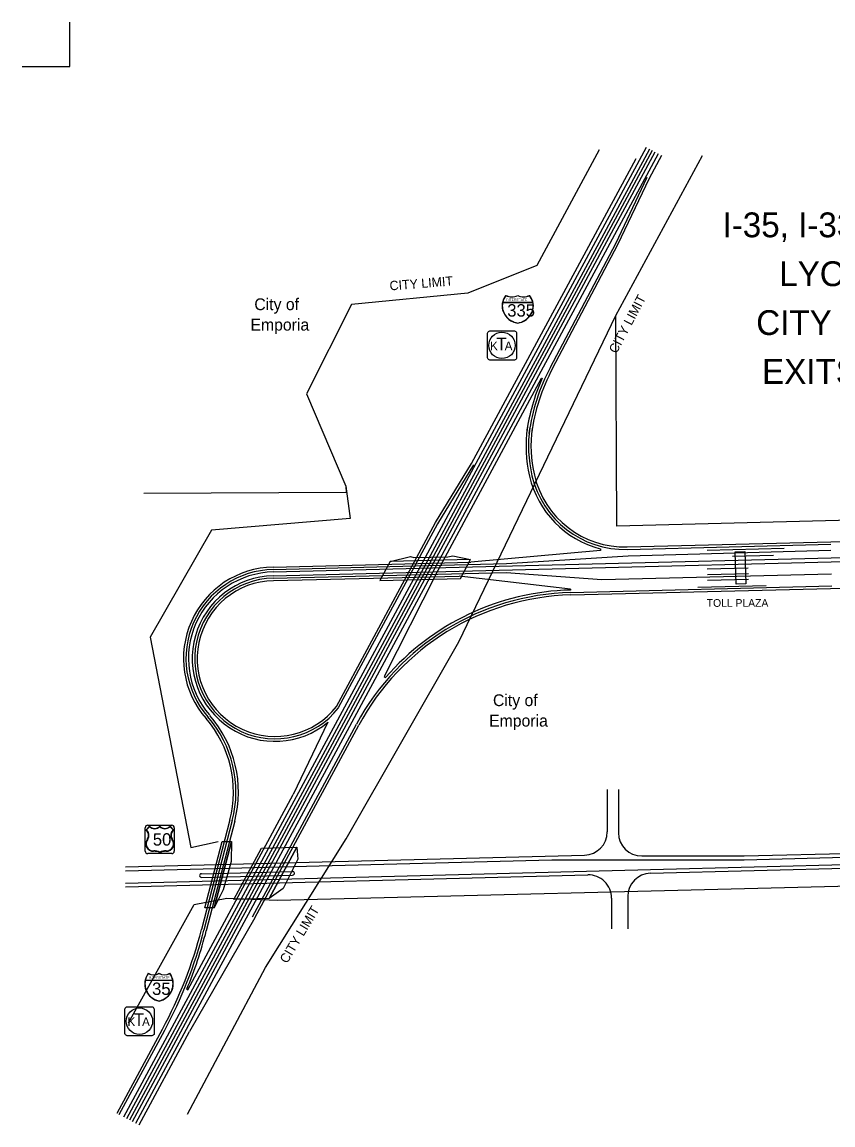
# Model space of a CAD drawing. Extents: x 95.39 to 96.55, y -5.39 to -4.62.
# Drawn here: x 95.387 to 95.882, y -5.295 to -4.621 of the extents above; entities that cross this region are included whole.
import ezdxf

# ---------------------------------------------------------------- set-up
doc = ezdxf.new("R2010")
doc.units = 0
for name, color, linetype in [('PL Inter Bridges', 7, 'Continuous'), ('PL Inter City Label Text', 7, 'Continuous'), ('PL Inter City Limit', 7, 'Continuous'), ('PL Inter Maintenance Info', 7, 'Continuous'), ('PL Inter Plot Fence Markers', 7, 'Continuous'), ('PL Inter RightOfWay', 7, 'Continuous'), ('PL Inter Road Lines', 7, 'Continuous'), ('PL Inter Route Shields', 7, 'Continuous'), ('PL Inter Street Names', 7, 'Continuous'), ('PL Inter Title Text', 7, 'Continuous')]:
    doc.layers.add(name, color=color, linetype=linetype)

msp = doc.modelspace()

# ---------------------------------------------------------------- linework, layer by layer
at = {"layer": 'PL Inter Bridges'}
for p, q in [((95.66101, -4.94953), (95.61186, -4.95076)), ((95.6548, -4.96105), (95.66101, -4.94953)), ((95.61186, -4.95076), (95.60564, -4.96229)), ((95.60564, -4.96229), (95.6548, -4.96105)), ((95.49876, -5.1622), (95.50925, -5.12164)), ((95.515, -5.12161), (95.50451, -5.16216)), ((95.50925, -5.12164), (95.515, -5.12161)), ((95.53336, -5.1258), (95.55497, -5.12524)), ((95.55497, -5.12524), (95.53808, -5.15657)), ((95.51647, -5.15713), (95.53336, -5.1258)), ((95.53808, -5.15657), (95.51647, -5.15713)), ((95.50451, -5.16216), (95.49876, -5.1622))]:
    msp.add_line(p, q, dxfattribs=at)
for points in [[(95.61186, -4.95076), (95.62431, -4.94768), (95.62646, -4.94829), (95.64705, -4.94777), (95.65015, -4.94717), (95.66101, -4.94953)], [(95.515, -5.12161), (95.51486, -5.13387), (95.50988, -5.15123), (95.50451, -5.16216)], [(95.55497, -5.12524), (95.5556, -5.13249), (95.54666, -5.15037), (95.53808, -5.15657)]]:
    msp.add_lwpolyline(points, close=True, dxfattribs=at)
at = {"layer": 'PL Inter City Limit'}
for points in [[(95.73951, -4.69933), (95.70148, -4.77001), (95.65933, -4.7868), (95.58834, -4.79377), (95.56077, -4.84828), (95.58486, -4.9047), (95.58499, -4.90856), (95.46148, -4.90912)], [(95.48814, -5.2882), (95.53576, -5.19864), (95.58499, -5.12014), (95.65383, -4.99967), (95.74966, -4.80043), (95.80258, -4.70282)]]:
    msp.add_lwpolyline(points, dxfattribs=at)
at = {"layer": 'PL Inter Maintenance Info'}
for p, q in [((95.44921, -5.28977), (95.76839, -4.69762)), ((95.45655, -5.29372), (95.77573, -4.70157)), ((95.7496, -4.75654), (95.76883, -4.71598)), ((95.70972, -4.83204), (95.74963, -4.75648)), ((95.64096, -4.92765), (95.66296, -4.89162)), ((95.58046, -5.03988), (95.641, -4.92758)), ((95.75676, -4.94333), (95.88093, -4.94021)), ((95.54047, -4.95559), (95.68295, -4.95201)), ((95.54061, -4.96089), (95.68283, -4.95732)), ((95.72222, -4.96964), (95.88158, -4.96564)), ((95.52795, -5.16764), (95.59135, -5.05001)), ((95.51552, -5.10889), (95.49819, -5.17588)), ((95.82806, -5.13282), (95.94169, -5.12988)), ((95.45022, -5.14713), (95.77077, -5.13885)), ((95.45035, -5.13955), (95.7107, -5.13282)), ((95.7107, -5.13282), (95.828, -5.13282)), ((95.77077, -5.13885), (95.94786, -5.13427)), ((95.44654, -5.28833), (95.47423, -5.23697))]:
    msp.add_line(p, q, dxfattribs=at)
for points in [[(95.68295, -4.95201), (95.75732, -4.94727), (95.88103, -4.94378)], [(95.68283, -4.95732), (95.74123, -4.96172), (95.88139, -4.95828)]]:
    msp.add_lwpolyline(points, dxfattribs=at)
for centre, radius, start, end in [((95.81824, -4.88936), 0.12273, 152.15608, 172.14717), ((95.7765, -4.88007), 0.08011, 172.14717, 193.14521), ((95.75529, -4.88502), 0.05833, 193.14521, 271.43929), ((95.54161, -5.00995), 0.05437, 91.18236, 221.05385), ((95.54161, -5.00995), 0.04907, 91.18236, 322.10172), ((95.72606, -5.12262), 0.15303, 91.43929, 151.67421), ((95.44805, -5.09143), 0.0697, 345.49235, 41.05385), ((95.23416, -5.10756), 0.27273, 331.67421, 345.49235)]:
    msp.add_arc(centre, radius, start, end, dxfattribs=at)
at = {"layer": 'PL Inter Plot Fence Markers'}
msp.add_lwpolyline([(95.38715, -4.64839), (95.41625, -4.6485), (95.4163, -4.62126)], dxfattribs=at)
at = {"layer": 'PL Inter RightOfWay'}
for points in [[(95.73951, -4.69933), (95.70148, -4.77001), (95.65933, -4.7868), (95.58834, -4.79377), (95.56077, -4.84828), (95.58486, -4.9047), (95.58739, -4.92435), (95.50278, -4.93163), (95.46538, -4.99692), (95.4901, -5.12527), (95.5069, -5.12179)], [(96.23961, -4.87269), (96.23676, -4.8692), (96.14707, -4.90691), (96.10429, -4.88727), (96.07735, -4.88758), (96.04471, -4.9104), (95.98006, -4.9123), (95.97213, -4.92435), (95.96579, -4.92435), (95.96294, -4.91389), (95.88561, -4.92561), (95.75029, -4.9291), (95.74966, -4.80043), (95.80258, -4.70282)], [(95.45207, -5.23239), (95.49232, -5.16013), (95.51228, -5.15633), (95.54302, -5.1576), (95.8853, -5.14904), (95.94836, -5.14746), (95.95375, -5.14239), (95.95755, -5.14239), (95.96453, -5.14777), (95.97277, -5.14714), (95.9753, -5.14967), (96.02347, -5.14777), (96.05738, -5.19278), (96.08812, -5.19278), (96.13059, -5.15094), (96.17876, -5.15665), (96.22789, -5.16425)]]:
    msp.add_lwpolyline(points, dxfattribs=at)
at = {"layer": 'PL Inter Road Lines'}
for p, q in [((95.45121, -5.29085), (95.77039, -4.6987)), ((95.45288, -5.29174), (95.77206, -4.69959)), ((95.45455, -5.29264), (95.77373, -4.70049)), ((95.66167, -4.89083), (95.76203, -4.70464)), ((95.7702, -4.71663), (95.77773, -4.70265)), ((95.75097, -4.75719), (95.7702, -4.71663)), ((95.71106, -4.83274), (95.75097, -4.75719)), ((95.63974, -4.95865), (95.7044, -4.8387)), ((95.7044, -4.8387), (95.70474, -4.83882)), ((95.63966, -4.92686), (95.66167, -4.89083)), ((95.57913, -5.03916), (95.63966, -4.92686)), ((95.54051, -4.9571), (96.08361, -4.94346)), ((95.74024, -4.94294), (95.74025, -4.944)), ((95.75672, -4.94182), (95.91033, -4.93796)), ((95.80541, -4.94379), (95.85258, -4.94263)), ((95.54057, -4.95938), (96.09297, -4.9455)), ((95.74025, -4.944), (95.66122, -4.95104)), ((95.82093, -4.94749), (95.84601, -4.94687)), ((95.54043, -4.95407), (95.66122, -4.95104)), ((95.80549, -4.95527), (95.83057, -4.95465)), ((95.54064, -4.9624), (95.65406, -4.95956)), ((95.63974, -4.95865), (95.60834, -5.02091)), ((95.7221, -4.96756), (95.65406, -4.95956)), ((95.72225, -4.97116), (96.02663, -4.96351)), ((95.80558, -4.95868), (95.83065, -4.95806)), ((95.80566, -4.96208), (95.83073, -4.96147)), ((95.7221, -4.96756), (95.7221, -4.96813)), ((95.79985, -4.96639), (95.84147, -4.96537)), ((95.60834, -5.02091), (95.60913, -5.02157)), ((95.52928, -5.16836), (95.59269, -5.05073)), ((95.57388, -5.0489), (95.55266, -5.09306)), ((95.74447, -5.08997), (95.74447, -5.11583)), ((95.75129, -5.08997), (95.75129, -5.11634)), ((95.48841, -5.21226), (95.55266, -5.09306)), ((95.51406, -5.10851), (95.49672, -5.1755)), ((95.51699, -5.10927), (95.49966, -5.17626)), ((95.45029, -5.13727), (95.73064, -5.13003)), ((95.7655, -5.13055), (95.828, -5.13055)), ((95.828, -5.13055), (95.94156, -5.12761)), ((95.77083, -5.14112), (95.94788, -5.13654)), ((95.45028, -5.1494), (95.73255, -5.14211)), ((95.49664, -5.14138), (95.55231, -5.13994)), ((95.4967, -5.14365), (95.55237, -5.14221)), ((95.74713, -5.15631), (95.74713, -5.17507)), ((95.75699, -5.15532), (95.75699, -5.17507)), ((95.52928, -5.16836), (95.4893, -5.23775)), ((95.48777, -5.21192), (95.48841, -5.21226)), ((95.44521, -5.28761), (95.4729, -5.23625)), ((95.45855, -5.2948), (95.4893, -5.23775))]:
    msp.add_line(p, q, dxfattribs=at)
msp.add_lwpolyline([(95.82256, -4.94474), (95.82849, -4.94458), (95.829, -4.96434), (95.82308, -4.96449)], close=True, dxfattribs=at)
for centre, radius, start, end in [((95.81824, -4.88936), 0.12121, 152.15608, 172.14717), ((95.81824, -4.88936), 0.12424, 155.9969, 172.14717), ((95.7765, -4.88007), 0.08163, 172.14717, 193.14521), ((95.7765, -4.88007), 0.0786, 172.14717, 193.14521), ((95.75529, -4.88502), 0.05985, 193.14521, 255.42977), ((95.75529, -4.88502), 0.05682, 193.14521, 271.43929), ((95.54161, -5.00995), 0.05589, 91.18236, 221.05385), ((95.54161, -5.00995), 0.05286, 91.18236, 220.72979), ((95.54161, -5.00995), 0.05058, 91.18236, 309.64657), ((95.54161, -5.00995), 0.04755, 91.18236, 322.10172), ((95.72606, -5.12262), 0.15455, 91.46775, 139.16366), ((95.72606, -5.12262), 0.15152, 91.43929, 151.67421), ((95.44805, -5.09143), 0.07121, 345.49235, 41.05385), ((95.44805, -5.09143), 0.06818, 345.49235, 41.05385), ((95.73027, -5.11583), 0.0142, 271.47991, 360), ((95.7655, -5.11634), 0.0142, 180, 270), ((95.49667, -5.14252), 0.00114, 91.47991, 271.47991), ((95.55234, -5.14108), 0.00114, 271.47991, 91.47991), ((95.73292, -5.15631), 0.0142, 360, 91.47991), ((95.7712, -5.15532), 0.0142, 91.47991, 180), ((95.23416, -5.10756), 0.27121, 331.67421, 345.49235), ((95.23416, -5.10756), 0.27424, 337.63386, 345.49235)]:
    msp.add_arc(centre, radius, start, end, dxfattribs=at)
at = {"layer": 'PL Inter Route Shields'}
for p, q in [((95.67135, -4.82632), (95.67135, -4.81131)), ((95.67279, -4.80988), (95.6878, -4.80988)), ((95.6891, -4.81131), (95.6891, -4.82632)), ((95.67149, -4.82659), (95.67149, -4.82659)), ((95.6878, -4.82769), (95.67279, -4.82769)), ((95.44996, -5.23903), (95.44996, -5.22403)), ((95.4514, -5.22259), (95.46641, -5.22259)), ((95.46771, -5.22403), (95.46771, -5.23903)), ((95.4501, -5.23931), (95.4501, -5.23931)), ((95.46641, -5.2404), (95.4514, -5.2404))]:
    msp.add_line(p, q, dxfattribs=at)
for points in [[(95.6806, -4.79243), (95.69897, -4.79243)], [(95.68063, -4.79231), (95.69894, -4.79231)], [(95.67135, -4.81131), (95.67156, -4.81083), (95.67177, -4.81049), (95.67204, -4.81022), (95.67238, -4.81001), (95.67279, -4.80988)], [(95.6878, -4.80988), (95.68814, -4.81001), (95.68862, -4.81022), (95.68889, -4.81049), (95.68903, -4.81083), (95.6891, -4.81131)], [(95.67279, -4.82769), (95.67238, -4.82755), (95.67204, -4.82735), (95.67177, -4.82714), (95.67156, -4.8268), (95.67135, -4.82632)], [(95.6891, -4.82632), (95.6891, -4.8268), (95.68889, -4.82714), (95.68862, -4.82735), (95.68814, -4.82755), (95.6878, -4.82769)], [(95.46387, -5.11178), (95.47863, -5.11178)], [(95.46238, -5.12758), (95.46238, -5.11327)], [(95.46266, -5.11469), (95.46499, -5.11236)], [(95.46303, -5.11466), (95.465, -5.11269)], [(95.47751, -5.11236), (95.47984, -5.11469)], [(95.47947, -5.11466), (95.47751, -5.11269)], [(95.48012, -5.11327), (95.48012, -5.12758)], [(95.47863, -5.12907), (95.46387, -5.12907)], [(95.46242, -5.20643), (95.47912, -5.20643)], [(95.46245, -5.20631), (95.47909, -5.20631)], [(95.44996, -5.22403), (95.45017, -5.22355), (95.45038, -5.22321), (95.45065, -5.22293), (95.45099, -5.22273), (95.4514, -5.22259)], [(95.46641, -5.22259), (95.46675, -5.22273), (95.46723, -5.22293), (95.4675, -5.22321), (95.46764, -5.22355), (95.46771, -5.22403)], [(95.4514, -5.2404), (95.45099, -5.24027), (95.45065, -5.24006), (95.45038, -5.23985), (95.45017, -5.23951), (95.44996, -5.23903)], [(95.46771, -5.23903), (95.46771, -5.23951), (95.4675, -5.23985), (95.46723, -5.24006), (95.46675, -5.24027), (95.46641, -5.2404)]]:
    msp.add_lwpolyline(points, dxfattribs=at)
for centre in [(95.68019, -4.81871), (95.4588, -5.23143)]:
    msp.add_circle(centre, 0.00807, dxfattribs=at)
for centre, radius, start, end in [((95.46387, -5.11327), 0.00149, 89.99996, 179.99996), ((95.47863, -5.11327), 0.00149, 359.99996, 89.99996), ((95.46047, -5.11798), 0.00396, 326.43355, 56.33196), ((95.46047, -5.11798), 0.00419, 326.23382, 52.38349), ((95.46812, -5.10927), 0.0044, 224.63967, 315.29873), ((95.46812, -5.10927), 0.00464, 227.60252, 312.3974), ((95.47438, -5.10927), 0.0044, 224.70119, 315.36026), ((95.47438, -5.10927), 0.00464, 227.60252, 312.3974), ((95.48203, -5.11798), 0.00419, 127.61644, 213.7661), ((95.48203, -5.11798), 0.00396, 123.66796, 213.56637), ((95.46725, -5.12313), 0.00458, 139.60256, 272.75118), ((95.46725, -5.12313), 0.00434, 139.41994, 272.75118), ((95.47525, -5.12313), 0.00458, 267.24874, 40.39736), ((95.47525, -5.12313), 0.00434, 267.24874, 40.57999), ((95.46387, -5.12758), 0.00149, 179.99996, 269.99996), ((95.46788, -5.13532), 0.00763, 63.51323, 93.07608), ((95.46788, -5.13532), 0.00787, 64.37506, 92.63286), ((95.47468, -5.13532), 0.00787, 87.36706, 115.62487), ((95.47468, -5.13532), 0.00763, 87.37076, 116.48669), ((95.47863, -5.12758), 0.00149, 269.99996, 359.99996), ((95.47291, -5.20858), 0.01083, 143.71174, 258.60958), ((95.47291, -5.20858), 0.01071, 168.41189, 258.48108), ((95.47291, -5.20858), 0.01071, 144.27546, 167.76015), ((95.46749, -5.19638), 0.00668, 240.27327, 299.39003), ((95.46749, -5.19638), 0.0068, 241.17414, 298.82578), ((95.47405, -5.19638), 0.00668, 240.60989, 299.72666), ((95.46863, -5.20858), 0.01083, 281.39034, 36.28818), ((95.47405, -5.19638), 0.0068, 241.17414, 298.82578), ((95.46863, -5.20858), 0.01071, 281.51884, 11.58803), ((95.46863, -5.20858), 0.01071, 12.23977, 35.72446)]:
    msp.add_arc(centre, radius, start, end, dxfattribs=at)
for centre, major_axis, start_param, end_param in [((95.69214, -4.79458), (-0.01191, 0), 5.649836, 7.655182), ((95.69214, -4.79458), (-0.01178, 0), 5.659675, 6.06956), ((95.68618, -4.78237), (-0.00734, 0), 1.051968, 2.08375), ((95.68618, -4.78237), (-0.00748, 0), 1.067691, 2.073902), ((95.69339, -4.78237), (-0.00734, 0), 1.057843, 2.089625), ((95.68743, -4.79458), (0.01191, 0), 4.911189, 6.916534), ((95.69339, -4.78237), (-0.00748, 0), 1.067691, 2.073902), ((95.68743, -4.79458), (0.01178, 0), 0.213625, 0.62351), ((95.69214, -4.79458), (-0.01178, 0), 6.080935, 7.652939), ((95.68743, -4.79458), (0.01178, 0), 4.913431, 6.485435)]:
    msp.add_ellipse(centre, major_axis=major_axis, ratio=0.909091, start_param=start_param, end_param=end_param, dxfattribs=at)

# ---------------------------------------------------------------- texts
at = {"layer": 'PL Inter City Label Text'}
for s, p in [('City of ', (95.52897, -4.7972)), ('Emporia', (95.52661, -4.80968)), ('City of ', (95.67469, -5.03902)), ('Emporia', (95.67233, -5.05151))]:
    msp.add_text(s, height=0.0072, dxfattribs=at).set_placement(p)
at = {"layer": 'PL Inter City Limit'}
for rotation, p in [(4.52882, (95.61177, -4.78518)), (62.11297, (95.75014, -4.82411)), (59.12319, (95.54898, -5.19661))]:
    msp.add_text('CITY LIMIT', height=0.00568, rotation=rotation, dxfattribs=at).set_placement(p)
at = {"layer": 'PL Inter Route Shields'}
for s, height, p in [('INTERSTATE', 0.001489, (95.68282, -4.79156)), ('T', 0.00774, (95.67676, -4.82168)), ('K', 0.0053, (95.67292, -4.82168)), ('A', 0.0053, (95.68183, -4.82168)), ('INTERSTATE', 0.001489, (95.46447, -5.20555)), ('K', 0.0053, (95.45153, -5.23439)), ('T', 0.00774, (95.45537, -5.23439)), ('A', 0.0053, (95.46044, -5.23439))]:
    msp.add_text(s, height=height, rotation=359.99996, dxfattribs=at).set_placement(p)
for s, p in [('335', (95.68342, -4.80114)), ('50', (95.46701, -5.12422)), ('35', (95.46655, -5.21541))]:
    msp.add_text(s, height=0.00758, dxfattribs=at).set_placement(p)
at = {"layer": 'PL Inter Street Names'}
msp.add_text('TOLL PLAZA', height=0.00473, dxfattribs=at).set_placement((95.8052, -4.97838))
at = {"layer": 'PL Inter Title Text'}
for s, p in [('I-35, I-335, KTA & US-50', (95.81484, -4.75269)), ('LYON COUNTY', (95.84949, -4.78253)), ('CITY OF EMPORIA', (95.83542, -4.81238)), ('EXITS 127 & 127A', (95.83899, -4.84222))]:
    msp.add_text(s, height=0.01515, dxfattribs=at).set_placement(p)

doc.saveas('drawing.dxf')
